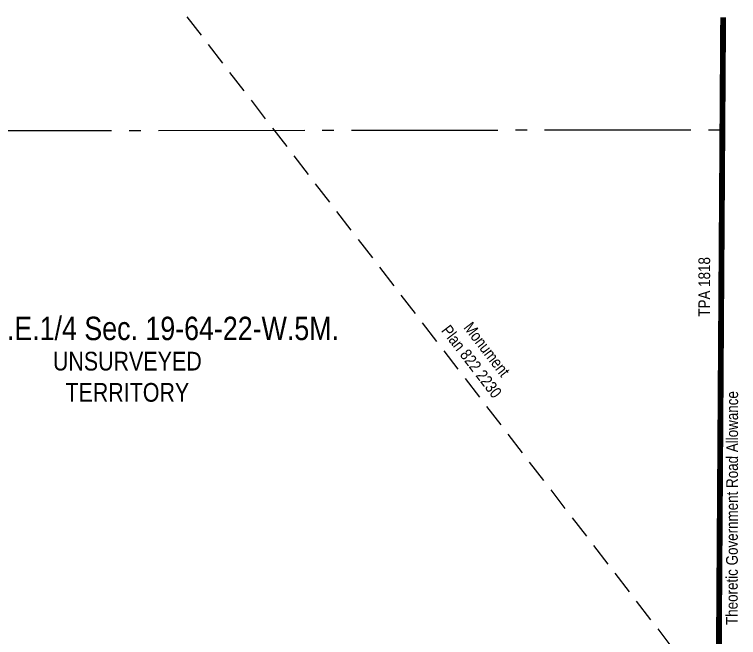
# Model space of a CAD drawing. Extents: x 454172 to 490274, y 6043290 to 6049925.
# Drawn here: x 479776 to 480395, y 6044603 to 6045135 of the extents above; entities that cross this region are included whole.
import ezdxf
from ezdxf.enums import TextEntityAlignment as Align

# ---------------------------------------------------------------- set-up
doc = ezdxf.new("R2010")
doc.units = 0
doc.header["$LTSCALE"] = 5
for name, pattern in [('CENTERLINEX3', [5, 2.5, -1, 0.5, -1]), ('foc-MONUMENT-BDYS', [6, 4, -2]), ('foc-QUARTERLINE', [33, 25, -3, 2, -3]), ('foc-UNSURVEYED', [12.5, 10, -2.5])]:
    doc.linetypes.add(name, pattern=pattern)
doc.layers.add('AS-TRAPPER BOUNDARY', color=7, linetype='CENTERLINEX3', true_color=0xb85c00, transparency=0.6)
doc.layers.add('AS-TRAPPER-T', color=7, linetype='Continuous', true_color=0xc26100)
for name, color, linetype in [('C-SYMBOL', 7, 'Continuous'), ('L-MON-PLAN', 7, 'foc-MONUMENT-BDYS'), ('L-QSEC', 8, 'foc-QUARTERLINE'), ('L-ROAD-T', 7, 'Continuous'), ('L-UNS-T', 3, 'Continuous'), ('L-USEC', 7, 'foc-UNSURVEYED')]:
    doc.layers.add(name, color=color, linetype=linetype)
doc.styles.add('175L', font='ARIALN.TTF', dxfattribs={"height": 20})
doc.styles.add('80L', font='ARIALN.TTF', dxfattribs={"height": 10})

msp = doc.modelspace()

# ---------------------------------------------------------------- linework, layer by layer
at = {"layer": 'AS-TRAPPER BOUNDARY', "const_width": 5, "flags": 128}
msp.add_lwpolyline([(480381.902, 6045132.51), (480375.132, 6044130.17), (480375.106, 6044130.095)], dxfattribs=at)
at = {"layer": 'L-MON-PLAN', "flags": 128}
msp.add_lwpolyline([(479923.62, 6045133.049), (480694.067, 6044131.325)], dxfattribs=at)
at = {"layer": 'L-QSEC'}
msp.add_line((478744.345, 6045034.486), (480381.253, 6045036.525), dxfattribs=at)
at = {"layer": 'L-USEC'}
for p, q in [((480381.902, 6045132.51), (480381.253, 6045036.525)), ((480381.253, 6045036.525), (480375.823, 6044232.477))]:
    msp.add_line(p, q, dxfattribs=at)

# ---------------------------------------------------------------- texts
at = {"layer": 'AS-TRAPPER-T', "style": '80L'}
msp.add_text('TPA 1818', height=9.9942, rotation=90, dxfattribs=at).set_placement((480370.784, 6044876.795))
at = {"layer": 'C-SYMBOL', "color": 3, "style": '175L'}
msp.add_text('Theor. S.E.1/4 Sec. 19-64-22-W.5M.', height=19.98958, dxfattribs=at).set_placement((479867.821, 6044850.749), align=Align.BOTTOM_CENTER)
at = {"layer": 'L-MON-PLAN', "insert": (480161.339, 6044881.389), "char_height": 10, "attachment_point": 1, "rotation": 307.564624, "style": '80L'}
msp.add_mtext_dynamic_manual_height_columns('\\pi10.13;Monument \\P\\pi0.50882;Plan 822 2230', width=73.46647, gutter_width=50, heights=[0], dxfattribs=at)
at = {"layer": 'L-ROAD-T', "style": '80L'}
msp.add_text('Theoretic Government Road Allowance', height=9.99479, rotation=89.880962, dxfattribs=at).set_placement((480389.492, 6044713.225), align=Align.MIDDLE_CENTER)
at = {"layer": 'L-UNS-T', "insert": (479872.753, 6044825.325), "char_height": 15.99166, "attachment_point": 5, "style": '80L'}
msp.add_mtext_dynamic_manual_height_columns('UNSURVEYED TERRITORY', width=126.41375, gutter_width=47.5, heights=[0], dxfattribs=at)

doc.saveas('drawing.dxf')
